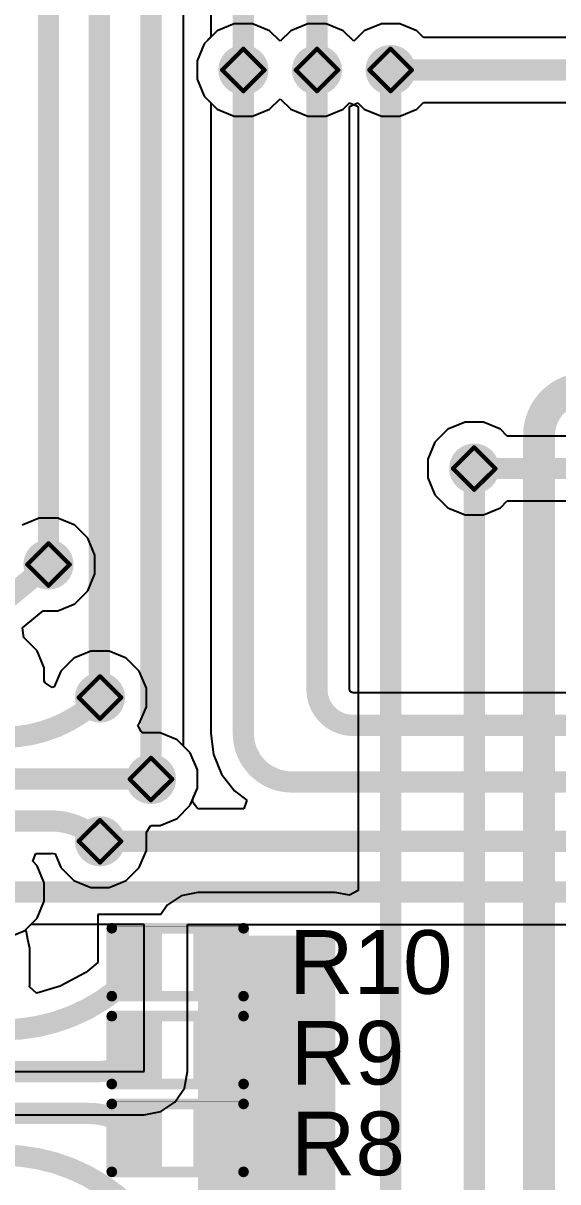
# Model space of a CAD drawing. Header units: inches. Extents: x -4 to 238, y -5 to 115.
# Drawn here: x 34.16 to 40.55, y 23.22 to 37.08 of the extents above; entities that cross this region are included whole.
import ezdxf

# ---------------------------------------------------------------- set-up
doc = ezdxf.new("R2010")
doc.units = ezdxf.units.IN
for name, color, linetype in [('Bottom Layer', 5, 'Continuous'), ('Drill Drawing', 1, 'Continuous'), ('Top Layer', 1, 'Continuous'), ('Top Overlay', 2, 'Continuous'), ('Top Paste', 8, 'Continuous'), ('Top Solder', 216, 'Continuous'), ('Via Holes', 16, 'Continuous')]:
    doc.layers.add(name, color=color, linetype=linetype)
doc.styles.add('Arial', font='', dxfattribs={"height": 0.2})
doc.styles.get('Arial').set_extended_font_data('Arial')

# ---------------------------------------------------------------- blocks, each defined once
blk = doc.blocks.new('R___0402_33')
at = {"layer": 'Top Layer'}
for points in [[(-0.6985025399999999, -0.3175), (-0.6985025399999999, 0.3175), (-0.24130254, 0.3175), (-0.24130254, -0.3175)], [(0.2412999999999999, -0.3175), (0.2413, 0.3175), (0.6985, 0.3175), (0.6985, -0.3175)]]:
    blk.add_hatch(color=1, dxfattribs=at).paths.add_polyline_path(points)
at = {"layer": 'Top Paste'}
for points in [[(-0.6985025399999999, -0.3175), (-0.6985025399999999, 0.3175), (-0.24130254, 0.3175), (-0.24130254, -0.3175)], [(0.2412999999999999, -0.3175), (0.2413, 0.3175), (0.6985, 0.3175), (0.6985, -0.3175)]]:
    blk.add_hatch(color=8, dxfattribs=at).paths.add_polyline_path(points)
at = {"layer": 'Top Solder'}
for points in [[(-0.7535037, -0.37250116), (-0.7535037, 0.37250116), (-0.18630138, 0.37250116), (-0.18630138, -0.37250116)], [(0.1862988399999999, -0.37250116), (0.18629884, 0.37250116), (0.75350116, 0.37250116), (0.75350116, -0.37250116)]]:
    blk.add_hatch(color=216, dxfattribs=at).paths.add_polyline_path(points)
at = {"layer": 'Top Overlay'}
for points in [[(-0.7874, 0.4064, 0.127, 0.127, 0), (-0.7874, -0.4064, 0.127, 0.127, 0)], [(0.7874, 0.4064, 0.127, 0.127, 0), (-0.7874, 0.4064, 0.127, 0.127, 0)], [(0.7874, 0.4064, 0.127, 0.127, 0), (0.7874, -0.4064, 0.127, 0.127, 0)], [(0.7874, -0.4064, 0.127, 0.127, 0), (-0.7874, -0.4064, 0.127, 0.127, 0)], [(0.8127974599999999, -0.4318, 0.0032258, 0.0032258, 0), (-0.8128, -0.4318, 0.0032258, 0.0032258, 0)]]:
    blk.add_lwpolyline(points, format="xyseb", dxfattribs=at)
for points in [[(-0.8191499999999999, 0.4064, 0.0635, 0.0635, 1), (-0.7556499999999999, 0.4064, 0.0635, 0.0635, 1)], [(-0.8191499999999999, 0.4064, 0.0635, 0.0635, 1), (-0.7556499999999999, 0.4064, 0.0635, 0.0635, 1)], [(0.7556499999999999, 0.4064, 0.0635, 0.0635, 1), (0.8191499999999999, 0.4064, 0.0635, 0.0635, 1)], [(0.7556499999999999, 0.4064, 0.0635, 0.0635, 1), (0.8191499999999999, 0.4064, 0.0635, 0.0635, 1)], [(-0.8191499999999999, -0.4064, 0.0635, 0.0635, 1), (-0.7556499999999999, -0.4064, 0.0635, 0.0635, 1)], [(-0.8191499999999999, -0.4064, 0.0635, 0.0635, 1), (-0.7556499999999999, -0.4064, 0.0635, 0.0635, 1)], [(0.7556499999999999, -0.4064, 0.0635, 0.0635, 1), (0.8191499999999999, -0.4064, 0.0635, 0.0635, 1)], [(0.7556499999999999, -0.4064, 0.0635, 0.0635, 1), (0.8191499999999999, -0.4064, 0.0635, 0.0635, 1)], [(-0.81360518, -0.4318, 0.0016129, 0.0016129, 1), (-0.8119948199999999, -0.4318, 0.0016129, 0.0016129, 1)], [(0.81199228, -0.4318, 0.0016129, 0.0016129, 1), (0.8136026399999999, -0.4318, 0.0016129, 0.0016129, 1)]]:
    blk.add_lwpolyline(points, format="xyseb", close=True, dxfattribs=at)
blk = doc.blocks.new('R___0402_34')
at = {"layer": 'Top Layer'}
for points in [[(-0.6985025399999999, -0.3175), (-0.6985025399999999, 0.3175), (-0.24130254, 0.3175), (-0.24130254, -0.3175)], [(0.2412999999999999, -0.3175), (0.2413, 0.3175), (0.6985, 0.3175), (0.6985, -0.3175)]]:
    blk.add_hatch(color=1, dxfattribs=at).paths.add_polyline_path(points)
at = {"layer": 'Top Paste'}
for points in [[(-0.6985025399999999, -0.3175), (-0.6985025399999999, 0.3175), (-0.24130254, 0.3175), (-0.24130254, -0.3175)], [(0.2412999999999999, -0.3175), (0.2413, 0.3175), (0.6985, 0.3175), (0.6985, -0.3175)]]:
    blk.add_hatch(color=8, dxfattribs=at).paths.add_polyline_path(points)
at = {"layer": 'Top Solder'}
for points in [[(-0.7535037, -0.37250116), (-0.7535037, 0.37250116), (-0.18630138, 0.37250116), (-0.18630138, -0.37250116)], [(0.1862988399999999, -0.37250116), (0.18629884, 0.37250116), (0.75350116, 0.37250116), (0.75350116, -0.37250116)]]:
    blk.add_hatch(color=216, dxfattribs=at).paths.add_polyline_path(points)
at = {"layer": 'Top Overlay'}
for points in [[(-0.7874, 0.4064, 0.127, 0.127, 0), (-0.7874, -0.4064, 0.127, 0.127, 0)], [(0.7874, 0.4064, 0.127, 0.127, 0), (-0.7874, 0.4064, 0.127, 0.127, 0)], [(0.7874, 0.4064, 0.127, 0.127, 0), (0.7874, -0.4064, 0.127, 0.127, 0)], [(0.7874, -0.4064, 0.127, 0.127, 0), (-0.7874, -0.4064, 0.127, 0.127, 0)], [(0.8127974599999999, -0.4318, 0.0032258, 0.0032258, 0), (-0.8128, -0.4318, 0.0032258, 0.0032258, 0)]]:
    blk.add_lwpolyline(points, format="xyseb", dxfattribs=at)
for points in [[(-0.8191499999999999, 0.4064, 0.0635, 0.0635, 1), (-0.7556499999999999, 0.4064, 0.0635, 0.0635, 1)], [(-0.8191499999999999, 0.4064, 0.0635, 0.0635, 1), (-0.7556499999999999, 0.4064, 0.0635, 0.0635, 1)], [(0.7556499999999999, 0.4064, 0.0635, 0.0635, 1), (0.8191499999999999, 0.4064, 0.0635, 0.0635, 1)], [(0.7556499999999999, 0.4064, 0.0635, 0.0635, 1), (0.8191499999999999, 0.4064, 0.0635, 0.0635, 1)], [(-0.8191499999999999, -0.4064, 0.0635, 0.0635, 1), (-0.7556499999999999, -0.4064, 0.0635, 0.0635, 1)], [(-0.8191499999999999, -0.4064, 0.0635, 0.0635, 1), (-0.7556499999999999, -0.4064, 0.0635, 0.0635, 1)], [(0.7556499999999999, -0.4064, 0.0635, 0.0635, 1), (0.8191499999999999, -0.4064, 0.0635, 0.0635, 1)], [(0.7556499999999999, -0.4064, 0.0635, 0.0635, 1), (0.8191499999999999, -0.4064, 0.0635, 0.0635, 1)], [(-0.81360518, -0.4318, 0.0016129, 0.0016129, 1), (-0.8119948199999999, -0.4318, 0.0016129, 0.0016129, 1)], [(0.81199228, -0.4318, 0.0016129, 0.0016129, 1), (0.8136026399999999, -0.4318, 0.0016129, 0.0016129, 1)]]:
    blk.add_lwpolyline(points, format="xyseb", close=True, dxfattribs=at)
blk = doc.blocks.new('R___0402_35')
at = {"layer": 'Top Layer'}
for points in [[(-0.6985025399999999, -0.3175), (-0.6985025399999999, 0.3175), (-0.24130254, 0.3175), (-0.24130254, -0.3175)], [(0.2412999999999999, -0.3175), (0.2413, 0.3175), (0.6985, 0.3175), (0.6985, -0.3175)]]:
    blk.add_hatch(color=1, dxfattribs=at).paths.add_polyline_path(points)
at = {"layer": 'Top Paste'}
for points in [[(-0.6985025399999999, -0.3175), (-0.6985025399999999, 0.3175), (-0.24130254, 0.3175), (-0.24130254, -0.3175)], [(0.2412999999999999, -0.3175), (0.2413, 0.3175), (0.6985, 0.3175), (0.6985, -0.3175)]]:
    blk.add_hatch(color=8, dxfattribs=at).paths.add_polyline_path(points)
at = {"layer": 'Top Solder'}
for points in [[(-0.7535037, -0.37250116), (-0.7535037, 0.37250116), (-0.18630138, 0.37250116), (-0.18630138, -0.37250116)], [(0.1862988399999999, -0.37250116), (0.18629884, 0.37250116), (0.75350116, 0.37250116), (0.75350116, -0.37250116)]]:
    blk.add_hatch(color=216, dxfattribs=at).paths.add_polyline_path(points)
at = {"layer": 'Top Overlay'}
for points in [[(-0.7874, 0.4064, 0.127, 0.127, 0), (-0.7874, -0.4064, 0.127, 0.127, 0)], [(0.7874, 0.4064, 0.127, 0.127, 0), (-0.7874, 0.4064, 0.127, 0.127, 0)], [(0.7874, 0.4064, 0.127, 0.127, 0), (0.7874, -0.4064, 0.127, 0.127, 0)], [(0.7874, -0.4064, 0.127, 0.127, 0), (-0.7874, -0.4064, 0.127, 0.127, 0)], [(0.8127974599999999, -0.4318, 0.0032258, 0.0032258, 0), (-0.8128, -0.4318, 0.0032258, 0.0032258, 0)]]:
    blk.add_lwpolyline(points, format="xyseb", dxfattribs=at)
for points in [[(-0.8191499999999999, 0.4064, 0.0635, 0.0635, 1), (-0.7556499999999999, 0.4064, 0.0635, 0.0635, 1)], [(-0.8191499999999999, 0.4064, 0.0635, 0.0635, 1), (-0.7556499999999999, 0.4064, 0.0635, 0.0635, 1)], [(0.7556499999999999, 0.4064, 0.0635, 0.0635, 1), (0.8191499999999999, 0.4064, 0.0635, 0.0635, 1)], [(0.7556499999999999, 0.4064, 0.0635, 0.0635, 1), (0.8191499999999999, 0.4064, 0.0635, 0.0635, 1)], [(-0.8191499999999999, -0.4064, 0.0635, 0.0635, 1), (-0.7556499999999999, -0.4064, 0.0635, 0.0635, 1)], [(-0.8191499999999999, -0.4064, 0.0635, 0.0635, 1), (-0.7556499999999999, -0.4064, 0.0635, 0.0635, 1)], [(0.7556499999999999, -0.4064, 0.0635, 0.0635, 1), (0.8191499999999999, -0.4064, 0.0635, 0.0635, 1)], [(0.7556499999999999, -0.4064, 0.0635, 0.0635, 1), (0.8191499999999999, -0.4064, 0.0635, 0.0635, 1)], [(-0.81360518, -0.4318, 0.0016129, 0.0016129, 1), (-0.8119948199999999, -0.4318, 0.0016129, 0.0016129, 1)], [(0.81199228, -0.4318, 0.0016129, 0.0016129, 1), (0.8136026399999999, -0.4318, 0.0016129, 0.0016129, 1)]]:
    blk.add_lwpolyline(points, format="xyseb", close=True, dxfattribs=at)

msp = doc.modelspace()

# ---------------------------------------------------------------- hatches: boundary and pattern name
at = {"layer": 'Bottom Layer'}
h = msp.add_hatch(color=5, dxfattribs=at)
edge = h.paths.add_edge_path()
edge.add_arc((36.78860054, 36.51795337999999), 0.2999994, 0, 360)
h = msp.add_hatch(color=5, dxfattribs=at)
edge = h.paths.add_edge_path()
edge.add_arc((37.6682, 36.51795337999999), 0.2999994, 0, 360)
h = msp.add_hatch(color=5, dxfattribs=at)
edge = h.paths.add_edge_path()
edge.add_arc((38.54779946, 36.51795592), 0.2999994, 0, 360)
h = msp.add_hatch(color=5, dxfattribs=at)
edge = h.paths.add_edge_path()
edge.add_arc((39.5478, 31.75), 0.2999994, 0, 360)
h = msp.add_hatch(color=5, dxfattribs=at)
edge = h.paths.add_edge_path()
edge.add_arc((34.45941038, 30.60149836), 0.2999994, 0, 360)
h = msp.add_hatch(color=5, dxfattribs=at)
edge = h.paths.add_edge_path()
edge.add_arc((35.0747457, 29.01032044), 0.2999994, 0, 360)
h = msp.add_hatch(color=5, dxfattribs=at)
edge = h.paths.add_edge_path()
edge.add_arc((35.6844346, 28.03440418), 0.2999994, 0, 360)
h = msp.add_hatch(color=5, dxfattribs=at)
edge = h.paths.add_edge_path()
edge.add_arc((35.0747457, 27.29081918), 0.2999994, 0, 360)
at = {"layer": 'Top Layer'}
h = msp.add_hatch(color=1, dxfattribs=at)
edge = h.paths.add_edge_path()
edge.add_arc((36.78860054, 36.51795337999999), 0.2999994, 0, 360)
h = msp.add_hatch(color=1, dxfattribs=at)
edge = h.paths.add_edge_path()
edge.add_arc((37.6682, 36.51795337999999), 0.2999994, 0, 360)
h = msp.add_hatch(color=1, dxfattribs=at)
edge = h.paths.add_edge_path()
edge.add_arc((38.54779946, 36.51795592), 0.2999994, 0, 360)
h = msp.add_hatch(color=1, dxfattribs=at)
edge = h.paths.add_edge_path()
edge.add_arc((39.5478, 31.75), 0.2999994, 0, 360)
h = msp.add_hatch(color=1, dxfattribs=at)
edge = h.paths.add_edge_path()
edge.add_arc((34.45941038, 30.60149836), 0.2999994, 0, 360)
h = msp.add_hatch(color=1, dxfattribs=at)
edge = h.paths.add_edge_path()
edge.add_arc((35.0747457, 29.01032044), 0.2999994, 0, 360)
h = msp.add_hatch(color=1, dxfattribs=at)
edge = h.paths.add_edge_path()
edge.add_arc((35.6844346, 28.03440418), 0.2999994, 0, 360)
h = msp.add_hatch(color=1, dxfattribs=at)
edge = h.paths.add_edge_path()
edge.add_arc((35.0747457, 27.29081918), 0.2999994, 0, 360)
msp.add_hatch(color=1, dxfattribs=at).paths.add_polyline_path([(36.24466461999999, 19.95252296), (37.88739946, 19.95252296), (37.88739946, 26.16122784), (36.24466461999999, 26.16122784)])
at = {"layer": 'Via Holes'}
h = msp.add_hatch(color=7, dxfattribs=at)
edge = h.paths.add_edge_path()
edge.add_arc((36.78860054, 36.51795337999999), 0.1499997, 0, 360)
h = msp.add_hatch(color=7, dxfattribs=at)
edge = h.paths.add_edge_path()
edge.add_arc((37.6682, 36.51795337999999), 0.1499997, 0, 360)
h = msp.add_hatch(color=7, dxfattribs=at)
edge = h.paths.add_edge_path()
edge.add_arc((38.54779946, 36.51795592), 0.1499997, 0, 360)
h = msp.add_hatch(color=7, dxfattribs=at)
edge = h.paths.add_edge_path()
edge.add_arc((39.5478, 31.75), 0.1499997, 0, 360)
h = msp.add_hatch(color=7, dxfattribs=at)
edge = h.paths.add_edge_path()
edge.add_arc((34.45941038, 30.60149836), 0.1499997, 0, 360)
h = msp.add_hatch(color=7, dxfattribs=at)
edge = h.paths.add_edge_path()
edge.add_arc((35.0747457, 29.01032044), 0.1499997, 0, 360)
h = msp.add_hatch(color=7, dxfattribs=at)
edge = h.paths.add_edge_path()
edge.add_arc((35.6844346, 28.03440418), 0.1499997, 0, 360)
h = msp.add_hatch(color=7, dxfattribs=at)
edge = h.paths.add_edge_path()
edge.add_arc((35.0747457, 27.29081918), 0.1499997, 0, 360)

# ---------------------------------------------------------------- linework, layer by layer
at = {"layer": 'Bottom Layer'}
for p, q in [((36.07289966, 28.42941228), (36.07289966, 37.35688744)), ((36.67840263999999, 37.07195278), (36.47478607999999, 36.98761208)), ((36.89879844, 37.07195278), (36.67840263999999, 37.07195278)), ((37.102415, 36.98761208), (36.89879844, 37.07195278)), ((37.5580021, 37.07195278), (37.35438554, 36.98761208)), ((37.77839789999999, 37.07195278), (37.5580021, 37.07195278)), ((37.98201445999999, 36.98761208), (37.77839789999999, 37.07195278)), ((38.43760156, 37.07195532), (38.233985, 36.98761462)), ((38.65799736, 37.07195532), (38.43760156, 37.07195532)), ((38.86161392, 36.98761462), (38.65799736, 37.07195532)), ((36.47478607999999, 36.98761208), (36.31894184, 36.83176784)), ((37.228399, 36.86162808), (37.102415, 36.98761208)), ((37.35438554, 36.98761208), (37.228399, 36.86162808)), ((38.10799846, 36.86162808), (37.98201445999999, 36.98761208)), ((38.233985, 36.98761462), (38.10799846, 36.86162808)), ((38.9428101, 36.90641844), (38.86161392, 36.98761462)), ((57.94314293999999, 36.90642098), (38.9428101, 36.90641844)), ((36.31894184, 36.83176784), (36.23460114, 36.62815128)), ((36.23460114, 36.62815128), (36.23460114, 36.40775548)), ((36.23460114, 36.40775548), (36.31894184, 36.20413892)), ((36.31894184, 36.20413892), (36.40013548, 36.12294528)), ((36.40013548, 36.12294528), (36.40013548, 28.5783528)), ((38.05666506, 36.0819319), (38.15750814, 36.12477408)), ((38.05666506, 29.10840254), (38.05666506, 36.0819319)), ((38.15750814, 36.12477408), (38.233985, 36.04829721999999)), ((38.233985, 36.04829721999999), (38.43760156, 35.96395652)), ((38.65799736, 35.96395652), (38.86161392, 36.04829721999999)), ((38.86161392, 36.04829721999999), (38.94280502, 36.12948832)), ((38.94280502, 36.12948832), (57.94314293999999, 36.12949086)), ((38.43760156, 35.96395652), (38.65799736, 35.96395652)), ((39.43760209999999, 32.3039994), (39.23398554, 32.2196587)), ((39.6579979, 32.3039994), (39.43760209999999, 32.3039994)), ((39.86161446, 32.2196587), (39.6579979, 32.3039994)), ((39.23398554, 32.2196587), (39.0781413, 32.06381446)), ((39.94281064, 32.13846252), (39.86161446, 32.2196587)), ((39.0781413, 32.06381446), (38.99380059999999, 31.8601979)), ((44.96535076, 32.13846252), (39.94281064, 32.13846252)), ((38.99380059999999, 31.8601979), (38.99380059999999, 31.6398021)), ((38.99380059999999, 31.6398021), (39.0781413, 31.43618554)), ((39.0781413, 31.43618554), (39.23398554, 31.2803413)), ((39.86161446, 31.2803413), (39.94280556, 31.3615324)), ((39.94280556, 31.3615324), (53.7831919, 31.36153493999999)), ((39.23398554, 31.2803413), (39.43760209999999, 31.1960006)), ((39.43760209999999, 31.1960006), (39.6579979, 31.1960006)), ((39.6579979, 31.1960006), (39.86161446, 31.2803413)), ((38.05876056, 29.10840254), (38.05666506, 29.10840254)), ((38.0708408, 29.0792408), (38.05876056, 29.10840254)), ((38.10000254, 29.06716056), (38.0708408, 29.0792408)), ((38.10000254, 29.06506506), (38.10000254, 29.06716056)), ((46.63475052, 29.06506506), (38.10000254, 29.06506506)), ((36.40013548, 28.5783528), (36.39932268, 28.5783528)), ((36.39932268, 28.5783528), (36.43229442, 28.32791134)), ((36.1540933, 28.34821864), (36.07289966, 28.42941228)), ((36.238434, 28.14460207999999), (36.1540933, 28.34821864)), ((36.43229442, 28.32791134), (36.52896174, 28.09453868)), ((36.238434, 27.92420628), (36.238434, 28.14460207999999)), ((36.52896174, 28.09453868), (36.68273588, 27.89413522)), ((36.19397129999999, 27.8168608), (36.238434, 27.92420628)), ((36.68273588, 27.89413522), (36.83032765999999, 27.7808817)), ((36.18190629999999, 27.78088424), (36.18889384, 27.79134142)), ((36.1898184, 27.7501477), (36.18190629999999, 27.78088424)), ((36.18889384, 27.79134142), (36.19397129999999, 27.8168608)), ((36.2455333, 27.6792817), (36.1898184, 27.7501477)), ((36.83032765999999, 27.7808817), (36.79583954, 27.6792817)), ((36.79583954, 27.6792817), (36.2455333, 27.6792817)), ((34.16842543999999, 26.21474564), (33.96480888, 26.13040494)), ((34.24961654, 26.29593674), (34.16842543999999, 26.21474564)), ((35.60454906, 26.29593674), (34.24961654, 26.29593674)), ((35.60454906, 24.5344061), (35.60454906, 26.29593674)), ((36.12250078, 24.5344061), (36.12250078, 26.29593674)), ((36.12250078, 26.29593674), (55.96727186, 26.29593674)), ((30.26454958, 24.5344061), (35.60454906, 24.5344061)), ((36.0830749, 24.33619466), (36.12250078, 24.5344061)), ((35.97079674, 24.16815842), (36.0830749, 24.33619466)), ((35.8027605, 24.05588026), (35.97079674, 24.16815842)), ((30.26454958, 24.01645438), (35.60454906, 24.01645438)), ((35.60454906, 24.01645438), (35.8027605, 24.05588026))]:
    msp.add_line(p, q, dxfattribs=at)
for points in [[(34.45941038, 30.60149836, 0.254, 0.254, 0), (34.45941038, 39.77247824, 0.254, 0.254, 0)], [(35.06799946, 29.01706668, 0.254, 0.254, 0), (35.06799946, 38.52140885999999, 0.254, 0.254, 0)], [(35.6844346, 28.03440418, 0.254, 0.254, 0), (35.6844346, 37.35688744, 0.254, 0.254, 0)], [(36.78860054, 28.5783528, 0.254, 0.254, 0), (36.78860054, 36.51795337999999, 0.254, 0.254, 0)], [(37.6682, 29.10840254, 0.254, 0.254, 0), (37.6682, 36.51795337999999, 0.254, 0.254, 0)], [(38.54779946, 36.51795337999999, 0.254, 0.254, 0), (58.33815104, 36.51795592, 0.254, 0.254, 0)], [(39.5478, 31.74999746, 0.254, 0.254, 0), (54.1782, 31.75, 0.254, 0.254, 0)], [(35.06799946, 29.01706668, 0.254, 0.254, 0), (35.0747457, 29.01032044, 0.254, 0.254, 0)], [(38.10000254, 28.6766, 0.254, 0.254, -0.4142135623730951), (37.6682, 29.10840254, 0.254, 0.254, 0)], [(37.36695346, 27.99999988, 0.254, 0.254, -0.4142135623730951), (36.78860054, 28.5783528, 0.254, 0.254, 0)], [(38.10000254, 28.6766, 0.254, 0.254, 0), (47.02975862, 28.6766, 0.254, 0.254, 0)], [(35.82999946, 27.94, 0.254, 0.254, 0), (35.82999946, 28.03440418, 0.254, 0.254, 0)], [(37.36695346, 27.99999988, 0.254, 0.254, 0), (46.12975534, 27.99999988, 0.254, 0.254, 0)], [(35.0747457, 27.29081664, 0.254, 0.254, 0), (54.97681917999999, 27.29081918, 0.254, 0.254, 0)], [(33.85461098, 26.6844018, 0.254, 0.254, 0), (55.96727186, 26.6844018, 0.254, 0.254, 0)]]:
    msp.add_lwpolyline(points, format="xyseb", dxfattribs=at)
for points in [[(36.72510054, 36.51795337999999, 0.127, 0.127, 1), (36.85210054, 36.51795337999999, 0.127, 0.127, 1)], [(37.60469999999999, 36.51795337999999, 0.127, 0.127, 1), (37.7317, 36.51795337999999, 0.127, 0.127, 1)], [(38.48429946, 36.51795337999999, 0.127, 0.127, 1), (38.61129946, 36.51795337999999, 0.127, 0.127, 1)], [(39.4843, 31.74999746, 0.127, 0.127, 1), (39.6113, 31.74999746, 0.127, 0.127, 1)], [(34.39591038, 30.60149836, 0.127, 0.127, 1), (34.52291038, 30.60149836, 0.127, 0.127, 1)], [(35.00449946, 29.01706668, 0.127, 0.127, 1), (35.13149945999999, 29.01706668, 0.127, 0.127, 1)], [(35.00449946, 29.01706668, 0.127, 0.127, 1), (35.13149945999999, 29.01706668, 0.127, 0.127, 1)], [(35.0112457, 29.01032044, 0.127, 0.127, 1), (35.1382457, 29.01032044, 0.127, 0.127, 1)], [(37.60469999999999, 29.10840254, 0.127, 0.127, 1), (37.7317, 29.10840254, 0.127, 0.127, 1)], [(37.60469999999999, 29.10840254, 0.127, 0.127, 1), (37.7317, 29.10840254, 0.127, 0.127, 1)], [(36.72510054, 28.5783528, 0.127, 0.127, 1), (36.85210054, 28.5783528, 0.127, 0.127, 1)], [(36.72510054, 28.5783528, 0.127, 0.127, 1), (36.85210054, 28.5783528, 0.127, 0.127, 1)], [(38.03650253999999, 28.6766, 0.127, 0.127, 1), (38.16350254, 28.6766, 0.127, 0.127, 1)], [(38.03650253999999, 28.6766, 0.127, 0.127, 1), (38.16350254, 28.6766, 0.127, 0.127, 1)], [(35.6209346, 28.03440418, 0.127, 0.127, 1), (35.7479346, 28.03440418, 0.127, 0.127, 1)], [(35.76649946, 28.03440418, 0.127, 0.127, 1), (35.89349945999999, 28.03440418, 0.127, 0.127, 1)], [(35.76649946, 27.94, 0.127, 0.127, 1), (35.89349945999999, 27.94, 0.127, 0.127, 1)], [(37.30345346, 27.99999988, 0.127, 0.127, 1), (37.43045346, 27.99999988, 0.127, 0.127, 1)], [(37.30345346, 27.99999988, 0.127, 0.127, 1), (37.43045346, 27.99999988, 0.127, 0.127, 1)], [(35.0112457, 27.29081664, 0.127, 0.127, 1), (35.1382457, 27.29081664, 0.127, 0.127, 1)]]:
    msp.add_lwpolyline(points, format="xyseb", close=True, dxfattribs=at)
at = {"layer": 'Drill Drawing'}
for points in [[(36.53460054, 36.51795337999999, 0.0508, 0.0508, 0), (36.78860054, 36.77195337999999, 0.0508, 0.0508, 0)], [(36.78860054, 36.77195337999999, 0.0508, 0.0508, 0), (37.04260054, 36.51795337999999, 0.0508, 0.0508, 0)], [(37.4142, 36.51795337999999, 0.0508, 0.0508, 0), (37.6682, 36.77195337999999, 0.0508, 0.0508, 0)], [(37.6682, 36.77195337999999, 0.0508, 0.0508, 0), (37.9222, 36.51795337999999, 0.0508, 0.0508, 0)], [(38.29379946, 36.51795592, 0.0508, 0.0508, 0), (38.54779946, 36.77195592, 0.0508, 0.0508, 0)], [(38.54779946, 36.77195592, 0.0508, 0.0508, 0), (38.80179946, 36.51795592, 0.0508, 0.0508, 0)], [(36.53460054, 36.51795337999999, 0.0508, 0.0508, 0), (36.78860054, 36.26395338, 0.0508, 0.0508, 0)], [(36.78860054, 36.26395338, 0.0508, 0.0508, 0), (37.04260054, 36.51795337999999, 0.0508, 0.0508, 0)], [(37.4142, 36.51795337999999, 0.0508, 0.0508, 0), (37.6682, 36.26395338, 0.0508, 0.0508, 0)], [(37.6682, 36.26395338, 0.0508, 0.0508, 0), (37.9222, 36.51795337999999, 0.0508, 0.0508, 0)], [(38.29379946, 36.51795592, 0.0508, 0.0508, 0), (38.54779946, 36.26395591999999, 0.0508, 0.0508, 0)], [(38.54779946, 36.26395591999999, 0.0508, 0.0508, 0), (38.80179946, 36.51795592, 0.0508, 0.0508, 0)], [(39.2938, 31.75, 0.0508, 0.0508, 0), (39.5478, 32.004, 0.0508, 0.0508, 0)], [(39.5478, 32.004, 0.0508, 0.0508, 0), (39.80179999999999, 31.75, 0.0508, 0.0508, 0)], [(39.2938, 31.75, 0.0508, 0.0508, 0), (39.5478, 31.496, 0.0508, 0.0508, 0)], [(39.5478, 31.496, 0.0508, 0.0508, 0), (39.80179999999999, 31.75, 0.0508, 0.0508, 0)], [(34.20541038, 30.60149836, 0.0508, 0.0508, 0), (34.45941038, 30.85549836, 0.0508, 0.0508, 0)], [(34.45941038, 30.85549836, 0.0508, 0.0508, 0), (34.71341038, 30.60149836, 0.0508, 0.0508, 0)], [(34.20541038, 30.60149836, 0.0508, 0.0508, 0), (34.45941038, 30.34749836, 0.0508, 0.0508, 0)], [(34.45941038, 30.34749836, 0.0508, 0.0508, 0), (34.71341038, 30.60149836, 0.0508, 0.0508, 0)], [(34.8207457, 29.01032044, 0.0508, 0.0508, 0), (35.0747457, 29.26432044, 0.0508, 0.0508, 0)], [(35.0747457, 29.26432044, 0.0508, 0.0508, 0), (35.3287457, 29.01032044, 0.0508, 0.0508, 0)], [(34.8207457, 29.01032044, 0.0508, 0.0508, 0), (35.0747457, 28.75632044, 0.0508, 0.0508, 0)], [(35.0747457, 28.75632044, 0.0508, 0.0508, 0), (35.3287457, 29.01032044, 0.0508, 0.0508, 0)], [(35.4304346, 28.03440418, 0.0508, 0.0508, 0), (35.6844346, 28.28840418, 0.0508, 0.0508, 0)], [(35.6844346, 28.28840418, 0.0508, 0.0508, 0), (35.93843459999999, 28.03440418, 0.0508, 0.0508, 0)], [(35.4304346, 28.03440418, 0.0508, 0.0508, 0), (35.6844346, 27.78040418, 0.0508, 0.0508, 0)], [(35.6844346, 27.78040418, 0.0508, 0.0508, 0), (35.93843459999999, 28.03440418, 0.0508, 0.0508, 0)], [(34.8207457, 27.29081918, 0.0508, 0.0508, 0), (35.0747457, 27.54481918, 0.0508, 0.0508, 0)], [(35.0747457, 27.54481918, 0.0508, 0.0508, 0), (35.3287457, 27.29081918, 0.0508, 0.0508, 0)], [(34.8207457, 27.29081918, 0.0508, 0.0508, 0), (35.0747457, 27.03681918, 0.0508, 0.0508, 0)], [(35.0747457, 27.03681918, 0.0508, 0.0508, 0), (35.3287457, 27.29081918, 0.0508, 0.0508, 0)]]:
    msp.add_lwpolyline(points, format="xyseb", dxfattribs=at)
for points in [[(36.77590054, 36.77195337999999, 0.0254, 0.0254, 1), (36.80130054, 36.77195337999999, 0.0254, 0.0254, 1)], [(36.77590054, 36.77195337999999, 0.0254, 0.0254, 1), (36.80130054, 36.77195337999999, 0.0254, 0.0254, 1)], [(37.6555, 36.77195337999999, 0.0254, 0.0254, 1), (37.6809, 36.77195337999999, 0.0254, 0.0254, 1)], [(37.6555, 36.77195337999999, 0.0254, 0.0254, 1), (37.6809, 36.77195337999999, 0.0254, 0.0254, 1)], [(38.53509946, 36.77195592, 0.0254, 0.0254, 1), (38.56049946, 36.77195592, 0.0254, 0.0254, 1)], [(38.53509946, 36.77195592, 0.0254, 0.0254, 1), (38.56049946, 36.77195592, 0.0254, 0.0254, 1)], [(36.52190054, 36.51795337999999, 0.0254, 0.0254, 1), (36.54730053999999, 36.51795337999999, 0.0254, 0.0254, 1)], [(36.52190054, 36.51795337999999, 0.0254, 0.0254, 1), (36.54730053999999, 36.51795337999999, 0.0254, 0.0254, 1)], [(37.02990054, 36.51795337999999, 0.0254, 0.0254, 1), (37.05530054, 36.51795337999999, 0.0254, 0.0254, 1)], [(37.02990054, 36.51795337999999, 0.0254, 0.0254, 1), (37.05530054, 36.51795337999999, 0.0254, 0.0254, 1)], [(37.4015, 36.51795337999999, 0.0254, 0.0254, 1), (37.4269, 36.51795337999999, 0.0254, 0.0254, 1)], [(37.4015, 36.51795337999999, 0.0254, 0.0254, 1), (37.4269, 36.51795337999999, 0.0254, 0.0254, 1)], [(37.90949999999999, 36.51795337999999, 0.0254, 0.0254, 1), (37.9349, 36.51795337999999, 0.0254, 0.0254, 1)], [(37.90949999999999, 36.51795337999999, 0.0254, 0.0254, 1), (37.9349, 36.51795337999999, 0.0254, 0.0254, 1)], [(38.28109946, 36.51795592, 0.0254, 0.0254, 1), (38.30649946, 36.51795592, 0.0254, 0.0254, 1)], [(38.28109946, 36.51795592, 0.0254, 0.0254, 1), (38.30649946, 36.51795592, 0.0254, 0.0254, 1)], [(38.78909946, 36.51795592, 0.0254, 0.0254, 1), (38.81449945999999, 36.51795592, 0.0254, 0.0254, 1)], [(38.78909946, 36.51795592, 0.0254, 0.0254, 1), (38.81449945999999, 36.51795592, 0.0254, 0.0254, 1)], [(36.77590054, 36.26395338, 0.0254, 0.0254, 1), (36.80130054, 36.26395338, 0.0254, 0.0254, 1)], [(36.77590054, 36.26395338, 0.0254, 0.0254, 1), (36.80130054, 36.26395338, 0.0254, 0.0254, 1)], [(37.6555, 36.26395338, 0.0254, 0.0254, 1), (37.6809, 36.26395338, 0.0254, 0.0254, 1)], [(37.6555, 36.26395338, 0.0254, 0.0254, 1), (37.6809, 36.26395338, 0.0254, 0.0254, 1)], [(38.53509946, 36.26395591999999, 0.0254, 0.0254, 1), (38.56049946, 36.26395591999999, 0.0254, 0.0254, 1)], [(38.53509946, 36.26395591999999, 0.0254, 0.0254, 1), (38.56049946, 36.26395591999999, 0.0254, 0.0254, 1)], [(39.5351, 32.004, 0.0254, 0.0254, 1), (39.5605, 32.004, 0.0254, 0.0254, 1)], [(39.5351, 32.004, 0.0254, 0.0254, 1), (39.5605, 32.004, 0.0254, 0.0254, 1)], [(39.2811, 31.75, 0.0254, 0.0254, 1), (39.3065, 31.75, 0.0254, 0.0254, 1)], [(39.2811, 31.75, 0.0254, 0.0254, 1), (39.3065, 31.75, 0.0254, 0.0254, 1)], [(39.7891, 31.75, 0.0254, 0.0254, 1), (39.8145, 31.75, 0.0254, 0.0254, 1)], [(39.7891, 31.75, 0.0254, 0.0254, 1), (39.8145, 31.75, 0.0254, 0.0254, 1)], [(39.5351, 31.496, 0.0254, 0.0254, 1), (39.5605, 31.496, 0.0254, 0.0254, 1)], [(39.5351, 31.496, 0.0254, 0.0254, 1), (39.5605, 31.496, 0.0254, 0.0254, 1)], [(34.44671038, 30.85549836, 0.0254, 0.0254, 1), (34.47211038, 30.85549836, 0.0254, 0.0254, 1)], [(34.44671038, 30.85549836, 0.0254, 0.0254, 1), (34.47211038, 30.85549836, 0.0254, 0.0254, 1)], [(34.19271037999999, 30.60149836, 0.0254, 0.0254, 1), (34.21811038, 30.60149836, 0.0254, 0.0254, 1)], [(34.19271037999999, 30.60149836, 0.0254, 0.0254, 1), (34.21811038, 30.60149836, 0.0254, 0.0254, 1)], [(34.70071038, 30.60149836, 0.0254, 0.0254, 1), (34.72611038, 30.60149836, 0.0254, 0.0254, 1)], [(34.70071038, 30.60149836, 0.0254, 0.0254, 1), (34.72611038, 30.60149836, 0.0254, 0.0254, 1)], [(34.44671038, 30.34749836, 0.0254, 0.0254, 1), (34.47211038, 30.34749836, 0.0254, 0.0254, 1)], [(34.44671038, 30.34749836, 0.0254, 0.0254, 1), (34.47211038, 30.34749836, 0.0254, 0.0254, 1)], [(35.0620457, 29.26432044, 0.0254, 0.0254, 1), (35.0874457, 29.26432044, 0.0254, 0.0254, 1)], [(35.0620457, 29.26432044, 0.0254, 0.0254, 1), (35.0874457, 29.26432044, 0.0254, 0.0254, 1)], [(34.8080457, 29.01032044, 0.0254, 0.0254, 1), (34.8334457, 29.01032044, 0.0254, 0.0254, 1)], [(34.8080457, 29.01032044, 0.0254, 0.0254, 1), (34.8334457, 29.01032044, 0.0254, 0.0254, 1)], [(35.3160457, 29.01032044, 0.0254, 0.0254, 1), (35.3414457, 29.01032044, 0.0254, 0.0254, 1)], [(35.3160457, 29.01032044, 0.0254, 0.0254, 1), (35.3414457, 29.01032044, 0.0254, 0.0254, 1)], [(35.0620457, 28.75632044, 0.0254, 0.0254, 1), (35.0874457, 28.75632044, 0.0254, 0.0254, 1)], [(35.0620457, 28.75632044, 0.0254, 0.0254, 1), (35.0874457, 28.75632044, 0.0254, 0.0254, 1)], [(35.67173459999999, 28.28840418, 0.0254, 0.0254, 1), (35.6971346, 28.28840418, 0.0254, 0.0254, 1)], [(35.67173459999999, 28.28840418, 0.0254, 0.0254, 1), (35.6971346, 28.28840418, 0.0254, 0.0254, 1)], [(35.4177346, 28.03440418, 0.0254, 0.0254, 1), (35.4431346, 28.03440418, 0.0254, 0.0254, 1)], [(35.4177346, 28.03440418, 0.0254, 0.0254, 1), (35.4431346, 28.03440418, 0.0254, 0.0254, 1)], [(35.9257346, 28.03440418, 0.0254, 0.0254, 1), (35.9511346, 28.03440418, 0.0254, 0.0254, 1)], [(35.9257346, 28.03440418, 0.0254, 0.0254, 1), (35.9511346, 28.03440418, 0.0254, 0.0254, 1)], [(35.67173459999999, 27.78040418, 0.0254, 0.0254, 1), (35.6971346, 27.78040418, 0.0254, 0.0254, 1)], [(35.67173459999999, 27.78040418, 0.0254, 0.0254, 1), (35.6971346, 27.78040418, 0.0254, 0.0254, 1)], [(35.0620457, 27.54481918, 0.0254, 0.0254, 1), (35.0874457, 27.54481918, 0.0254, 0.0254, 1)], [(35.0620457, 27.54481918, 0.0254, 0.0254, 1), (35.0874457, 27.54481918, 0.0254, 0.0254, 1)], [(34.8080457, 27.29081918, 0.0254, 0.0254, 1), (34.8334457, 27.29081918, 0.0254, 0.0254, 1)], [(34.8080457, 27.29081918, 0.0254, 0.0254, 1), (34.8334457, 27.29081918, 0.0254, 0.0254, 1)], [(35.3160457, 27.29081918, 0.0254, 0.0254, 1), (35.3414457, 27.29081918, 0.0254, 0.0254, 1)], [(35.3160457, 27.29081918, 0.0254, 0.0254, 1), (35.3414457, 27.29081918, 0.0254, 0.0254, 1)], [(35.0620457, 27.03681918, 0.0254, 0.0254, 1), (35.0874457, 27.03681918, 0.0254, 0.0254, 1)], [(35.0620457, 27.03681918, 0.0254, 0.0254, 1), (35.0874457, 27.03681918, 0.0254, 0.0254, 1)]]:
    msp.add_lwpolyline(points, format="xyseb", close=True, dxfattribs=at)
at = {"layer": 'Top Layer'}
for p, q in [((36.40013548, 38.53491404), (36.40013548, 36.91296148)), ((36.40013548, 36.91296148), (36.31894184, 36.83176784)), ((36.31894184, 36.83176784), (36.23460114, 36.62815128)), ((36.23460114, 36.62815128), (36.23460114, 36.40775548)), ((36.23460114, 36.40775548), (36.31894184, 36.20413892)), ((36.31894184, 36.20413892), (36.47478607999999, 36.04829468)), ((36.47478607999999, 36.04829468), (36.67840263999999, 35.96395398)), ((36.89879844, 35.96395398), (37.102415, 36.04829468)), ((37.102415, 36.04829468), (37.228399, 36.17427868)), ((37.228399, 36.17427868), (37.35438554, 36.04829468)), ((37.35438554, 36.04829468), (37.5580021, 35.96395398)), ((37.77839789999999, 35.96395398), (37.98201445999999, 36.04829468)), ((37.98201445999999, 36.04829468), (38.05848878, 36.12476899999999)), ((38.05848878, 36.12476899999999), (38.15933439999999, 36.08192936)), ((38.15933439999999, 36.08192936), (38.15933439999999, 26.7033883)), ((36.67840263999999, 35.96395398), (36.89879844, 35.96395398)), ((37.5580021, 35.96395398), (37.77839789999999, 35.96395398)), ((34.34921248, 31.15549776), (34.14559592, 31.07115706)), ((34.56960828, 31.15549776), (34.34921248, 31.15549776)), ((34.77322484, 31.07115706), (34.56960828, 31.15549776)), ((34.92906908, 30.91531282), (34.77322484, 31.07115706)), ((35.01340978, 30.71169626), (34.92906908, 30.91531282)), ((35.01340978, 30.49130046), (35.01340978, 30.71169626)), ((34.92906908, 30.28768389999999), (35.01340978, 30.49130046)), ((34.77322484, 30.13183966), (34.92906908, 30.28768389999999)), ((34.56960828, 30.04749896), (34.77322484, 30.13183966)), ((34.14840516, 29.84259208), (34.3974674, 30.04749896)), ((34.3974674, 30.04749896), (34.56960828, 30.04749896)), ((34.16586512, 29.72538886), (34.14840516, 29.84259208)), ((34.16842543999999, 29.72432714), (34.16586512, 29.72538886)), ((34.32426968, 29.5684829), (34.16842543999999, 29.72432714)), ((34.40861038, 29.36486634), (34.32426968, 29.5684829)), ((34.9645478, 29.56431984), (34.76093124, 29.47997914)), ((35.1849436, 29.56431984), (34.9645478, 29.56431984)), ((35.38856016, 29.47997914), (35.1849436, 29.56431984)), ((34.76093124, 29.47997914), (34.605087, 29.3241349)), ((35.5444044, 29.3241349), (35.38856016, 29.47997914)), ((34.40861038, 29.20737872), (34.40861038, 29.36486634)), ((34.605087, 29.3241349), (34.52889716, 29.14019572)), ((35.6287451, 29.12051834), (35.5444044, 29.3241349)), ((34.4202258, 29.1857176), (34.40861038, 29.20737872)), ((34.5042744, 29.13013732), (34.4202258, 29.1857176)), ((34.52889716, 29.14019572), (34.5042744, 29.13013732)), ((35.6287451, 28.90012254), (35.6287451, 29.12051834)), ((35.5444044, 28.69650598), (35.6287451, 28.90012254)), ((35.52649993999999, 28.67860152), (35.5444044, 28.69650598)), ((35.56586994, 28.60421254), (35.52649993999999, 28.67860152)), ((35.57998726, 28.58840358), (35.56586994, 28.60421254)), ((35.7946325, 28.58840358), (35.57998726, 28.58840358)), ((35.99824906, 28.50406288), (35.7946325, 28.58840358)), ((36.1540933, 28.34821864), (35.99824906, 28.50406288)), ((36.238434, 28.14460207999999), (36.1540933, 28.34821864)), ((36.238434, 27.92420628), (36.238434, 28.14460207999999)), ((36.1540933, 27.72058972), (36.238434, 27.92420628)), ((35.99824906, 27.56474548), (36.1540933, 27.72058972)), ((35.6287451, 27.40101453999999), (35.68179045999999, 27.48040478)), ((35.68179045999999, 27.48040478), (35.7946325, 27.48040478)), ((35.7946325, 27.48040478), (35.99824906, 27.56474548)), ((35.6287451, 27.18062128), (35.6287451, 27.40101453999999)), ((35.5444044, 26.97700472), (35.6287451, 27.18062128)), ((34.2704166, 27.05207188), (34.30929638, 27.14594012)), ((34.32426968, 26.9982188), (34.2704166, 27.05207188)), ((34.30929638, 27.14594012), (34.48667728, 27.14594012)), ((34.48667728, 27.14594012), (34.49508468, 27.14761398)), ((34.49508468, 27.14761398), (34.53794972, 27.1390872)), ((34.53794972, 27.1390872), (34.605087, 26.97700472)), ((34.40861038, 26.79460224), (34.32426968, 26.9982188)), ((34.605087, 26.97700472), (34.76093124, 26.82116048)), ((35.38856016, 26.82116048), (35.5444044, 26.97700472)), ((34.40861038, 26.57420644), (34.40861038, 26.79460224)), ((34.76093124, 26.82116048), (34.9645478, 26.73681978)), ((35.1849436, 26.73681978), (35.38856016, 26.82116048)), ((34.9645478, 26.73681978), (35.1849436, 26.73681978)), ((36.04645318, 26.63975622), (35.87841694, 26.52747806)), ((36.24466461999999, 26.6791821), (36.04645318, 26.63975622)), ((37.88739946, 26.6791821), (36.24466461999999, 26.6791821)), ((38.05773186, 26.64530104), (37.88739946, 26.6791821)), ((38.15933439999999, 26.7033883), (38.05773186, 26.64530104)), ((34.32426968, 26.37058988), (34.40861038, 26.57420644)), ((35.87841694, 26.52747806), (35.80341582, 26.41523038)), ((34.18405914, 26.23037934), (34.32426968, 26.37058988)), ((35.80341582, 26.41523038), (35.05086207999999, 26.41523038)), ((35.05086207999999, 26.41523038), (35.05086207999999, 25.83960542)), ((34.19494812, 26.2040878), (34.18405914, 26.23037934)), ((34.19495319999999, 26.20406748), (34.19494812, 26.2040878)), ((34.19496082, 26.20405478), (34.19495319999999, 26.20406748)), ((34.21258842, 26.11541132), (34.19496082, 26.20405478)), ((34.23437654, 26.0058789), (34.21258842, 26.11541132)), ((34.234374, 26.00586112), (34.23437654, 26.0058789)), ((34.23437654, 26.0058408), (34.234374, 26.00586112)), ((34.234374, 25.96151526), (34.23437654, 26.0058408)), ((34.23437654, 25.56648938), (34.234374, 25.96151526)), ((35.05086207999999, 25.83960542), (34.90755528, 25.72199834)), ((34.90755528, 25.72199834), (34.59719522, 25.5561084)), ((34.23173748, 25.55321788), (34.23437654, 25.56648938)), ((34.2326341, 25.55011146), (34.23173748, 25.55321788)), ((34.3158064, 25.47252716), (34.2326341, 25.55011146)), ((34.59719522, 25.5561084), (34.31912364, 25.471755)), ((34.31912364, 25.471755), (34.3158064, 25.47252716))]:
    msp.add_line(p, q, dxfattribs=at)
for points in [[(36.78860054, 36.51795337999999, 0.254, 0.254, 0), (36.78860054, 38.53491404, 0.254, 0.254, 0)], [(37.6682, 36.51795337999999, 0.254, 0.254, 0), (37.6682, 37.2872, 0.254, 0.254, 0)], [(38.54779946, 19.40907726, 0.254, 0.254, 0), (38.54779946, 36.51795592, 0.254, 0.254, 0)], [(40.32296736, 32.14915592, 0.3809999999999999, 0.3809999999999999, -0.4142135623730951), (40.88176736, 32.70795592, 0.3809999999999999, 0.3809999999999999, 0)], [(40.32296736, 12.89786092, 0.3809999999999999, 0.3809999999999999, 0), (40.32296736, 32.14915592, 0.3809999999999999, 0.3809999999999999, 0)], [(39.5478, 14.42243496, 0.254, 0.254, 0), (39.5478, 31.75, 0.254, 0.254, 0)], [(33.84144869999999, 30.09308942, 0.254, 0.254, 0), (34.45825214, 30.60054586, 0.254, 0.254, 0)], [(34.45825214, 30.60054586, 0.254, 0.254, 0), (34.45831055999999, 30.60059412, 0.254, 0.254, 0)], [(34.45825214, 30.60054586, 0.254, 0.254, -7.43895846348998e-05), (34.45831055999999, 30.60059412, 0.254, 0.254, 0)], [(34.45831055999999, 30.60059412, 0.254, 0.254, -0.001395936526437366), (34.4594053, 30.60149582, 0.254, 0.254, 0)], [(35.0747457, 29.01032044, 0.254, 0.254, -0.0247449549569602), (34.95560954, 28.90242632, 0.254, 0.254, 0)], [(34.95560954, 28.90242632, 0.254, 0.254, -0.1733143457686243), (33.92578686, 28.53440572, 0.254, 0.254, 0)], [(31.60980978, 28.03440418, 0.254, 0.254, 0), (35.6844346, 28.03440418, 0.254, 0.254, 0)], [(35.6844346, 28.03440418, 0.254, 0.254, 0), (35.82999946, 28.03440418, 0.254, 0.254, 0)], [(31.60980978, 27.53440518, 0.254, 0.254, 0), (34.48667728, 27.53440518, 0.254, 0.254, 0)], [(34.48667728, 27.53440518, 0.254, 0.254, -0.198912367379658), (35.0747457, 27.29081918, 0.254, 0.254, 0)], [(35.43186208, 25.65323038, 0.254, 0.254, 0), (35.53346208, 25.84373038, 0.254, 0.254, 0)], [(36.47326462, 20.36252468, 0.3809999999999999, 0.3809999999999999, 0), (36.47326462, 25.84373038, 0.3809999999999999, 0.3809999999999999, 0)], [(35.43185954, 25.65322784, 0.254, 0.254, -0.1955634156251409), (33.91022174, 25.03440256, 0.254, 0.254, 0)], [(35.43185954, 25.65322784, 0.254, 0.254, 0), (35.43186208, 25.65323038, 0.254, 0.254, 0)], [(35.43175032, 24.66065426, 0.254, 0.254, 0), (35.53334778, 24.79270124, 0.254, 0.254, 0)], [(35.43174778, 24.66065172, 0.254, 0.254, -0.1604035847014633), (35.04833732, 24.53440356, 0.254, 0.254, 0)], [(35.43174778, 24.66065172, 0.254, 0.254, 0), (35.43175032, 24.66065426, 0.254, 0.254, 0)], [(31.60980978, 24.5344061, 0.254, 0.254, 0), (35.04833732, 24.5344061, 0.254, 0.254, 0)], [(31.60980978, 24.03440456, 0.254, 0.254, 0), (34.94247012, 24.03440456, 0.254, 0.254, 0)], [(34.94247012, 24.03440456, 0.254, 0.254, 0), (34.94247266, 24.03440456, 0.254, 0.254, 0)], [(34.94247266, 24.03440456, 0.254, 0.254, -0.1655791704440952), (35.43174524, 23.8678085, 0.254, 0.254, 0)], [(35.43174524, 23.8678085, 0.254, 0.254, 0), (35.43174778, 23.86780596, 0.254, 0.254, 0)], [(35.43174778, 23.86780596, 0.254, 0.254, 0), (35.53334778, 23.74179148, 0.254, 0.254, 0)], [(33.91022427999999, 23.5344081, 0.254, 0.254, -0.1955625364050391), (35.43185699999999, 22.9155879, 0.254, 0.254, 0)]]:
    msp.add_lwpolyline(points, format="xyseb", dxfattribs=at)
for points in [[(36.72510054, 36.51795337999999, 0.127, 0.127, 1), (36.85210054, 36.51795337999999, 0.127, 0.127, 1)], [(37.60469999999999, 36.51795337999999, 0.127, 0.127, 1), (37.7317, 36.51795337999999, 0.127, 0.127, 1)], [(38.48429946, 36.51795592, 0.127, 0.127, 1), (38.61129946, 36.51795592, 0.127, 0.127, 1)], [(40.22771736, 32.14915592, 0.1905, 0.1905, 1), (40.41821735999999, 32.14915592, 0.1905, 0.1905, 1)], [(40.22771736, 32.14915592, 0.1905, 0.1905, 1), (40.41821735999999, 32.14915592, 0.1905, 0.1905, 1)], [(39.4843, 31.75, 0.127, 0.127, 1), (39.6113, 31.75, 0.127, 0.127, 1)], [(34.39475213999999, 30.60054586, 0.127, 0.127, 1), (34.52175214, 30.60054586, 0.127, 0.127, 1)], [(34.39475213999999, 30.60054586, 0.127, 0.127, 1), (34.52175214, 30.60054586, 0.127, 0.127, 1)], [(34.39475213999999, 30.60054586, 0.127, 0.127, 1), (34.52175214, 30.60054586, 0.127, 0.127, 1)], [(34.39481056, 30.60059412, 0.127, 0.127, 1), (34.52181056, 30.60059412, 0.127, 0.127, 1)], [(34.39481056, 30.60059412, 0.127, 0.127, 1), (34.52181056, 30.60059412, 0.127, 0.127, 1)], [(34.39481056, 30.60059412, 0.127, 0.127, 1), (34.52181056, 30.60059412, 0.127, 0.127, 1)], [(34.3959053, 30.60149582, 0.127, 0.127, 1), (34.5229053, 30.60149582, 0.127, 0.127, 1)], [(35.0112457, 29.01032044, 0.127, 0.127, 1), (35.1382457, 29.01032044, 0.127, 0.127, 1)], [(34.89210954, 28.90242632, 0.127, 0.127, 1), (35.01910954, 28.90242632, 0.127, 0.127, 1)], [(34.89210954, 28.90242632, 0.127, 0.127, 1), (35.01910954, 28.90242632, 0.127, 0.127, 1)], [(35.6209346, 28.03440418, 0.127, 0.127, 1), (35.7479346, 28.03440418, 0.127, 0.127, 1)], [(35.6209346, 28.03440418, 0.127, 0.127, 1), (35.7479346, 28.03440418, 0.127, 0.127, 1)], [(35.76649946, 28.03440418, 0.127, 0.127, 1), (35.89349945999999, 28.03440418, 0.127, 0.127, 1)], [(34.42317728, 27.53440518, 0.127, 0.127, 1), (34.55017728, 27.53440518, 0.127, 0.127, 1)], [(34.42317728, 27.53440518, 0.127, 0.127, 1), (34.55017728, 27.53440518, 0.127, 0.127, 1)], [(35.0112457, 27.29081918, 0.127, 0.127, 1), (35.1382457, 27.29081918, 0.127, 0.127, 1)], [(35.46996207999999, 25.84373038, 0.127, 0.127, 1), (35.59696208, 25.84373038, 0.127, 0.127, 1)], [(36.37801461999999, 25.84373038, 0.1905, 0.1905, 1), (36.56851461999999, 25.84373038, 0.1905, 0.1905, 1)], [(35.36835954, 25.65322784, 0.127, 0.127, 1), (35.49535954, 25.65322784, 0.127, 0.127, 1)], [(35.36835954, 25.65322784, 0.127, 0.127, 1), (35.49535954, 25.65322784, 0.127, 0.127, 1)], [(35.36836208, 25.65323038, 0.127, 0.127, 1), (35.49536208, 25.65323038, 0.127, 0.127, 1)], [(35.36836208, 25.65323038, 0.127, 0.127, 1), (35.49536208, 25.65323038, 0.127, 0.127, 1)], [(35.46984777999999, 24.79270124, 0.127, 0.127, 1), (35.59684778, 24.79270124, 0.127, 0.127, 1)], [(35.36824778, 24.66065172, 0.127, 0.127, 1), (35.49524778, 24.66065172, 0.127, 0.127, 1)], [(35.36824778, 24.66065172, 0.127, 0.127, 1), (35.49524778, 24.66065172, 0.127, 0.127, 1)], [(35.36825031999999, 24.66065426, 0.127, 0.127, 1), (35.49525032, 24.66065426, 0.127, 0.127, 1)], [(35.36825031999999, 24.66065426, 0.127, 0.127, 1), (35.49525032, 24.66065426, 0.127, 0.127, 1)], [(34.98483732, 24.5344061, 0.127, 0.127, 1), (35.11183732, 24.5344061, 0.127, 0.127, 1)], [(34.98483732, 24.53440356, 0.127, 0.127, 1), (35.11183732, 24.53440356, 0.127, 0.127, 1)], [(34.87897012, 24.03440456, 0.127, 0.127, 1), (35.00597012, 24.03440456, 0.127, 0.127, 1)], [(34.87897012, 24.03440456, 0.127, 0.127, 1), (35.00597012, 24.03440456, 0.127, 0.127, 1)], [(34.87897266, 24.03440456, 0.127, 0.127, 1), (35.00597266, 24.03440456, 0.127, 0.127, 1)], [(34.87897266, 24.03440456, 0.127, 0.127, 1), (35.00597266, 24.03440456, 0.127, 0.127, 1)], [(35.36824524, 23.8678085, 0.127, 0.127, 1), (35.49524524, 23.8678085, 0.127, 0.127, 1)], [(35.36824524, 23.8678085, 0.127, 0.127, 1), (35.49524524, 23.8678085, 0.127, 0.127, 1)], [(35.36824778, 23.86780596, 0.127, 0.127, 1), (35.49524778, 23.86780596, 0.127, 0.127, 1)], [(35.36824778, 23.86780596, 0.127, 0.127, 1), (35.49524778, 23.86780596, 0.127, 0.127, 1)], [(35.46984777999999, 23.74179148, 0.127, 0.127, 1), (35.59684778, 23.74179148, 0.127, 0.127, 1)]]:
    msp.add_lwpolyline(points, format="xyseb", close=True, dxfattribs=at)

# ---------------------------------------------------------------- block references
at = {"rotation": 180}
for name, p in [('R___0402_33', (36.00336208, 25.84373038)), ('R___0402_34', (36.00324778, 24.79270124)), ('R___0402_35', (36.00324778, 23.74179148))]:
    msp.add_blockref(name, p, dxfattribs=at)

# ---------------------------------------------------------------- texts
at = {"layer": 'Top Overlay', "style": 'Arial'}
for s, p in [('R10', (37.335587, 25.46521196)), ('R9', (37.35247038, 24.3799487)), ('R8', (37.35844446, 23.29468544))]:
    msp.add_text(s, height=0.7619999999999999, dxfattribs=at).set_placement(p)

doc.saveas('drawing.dxf')
